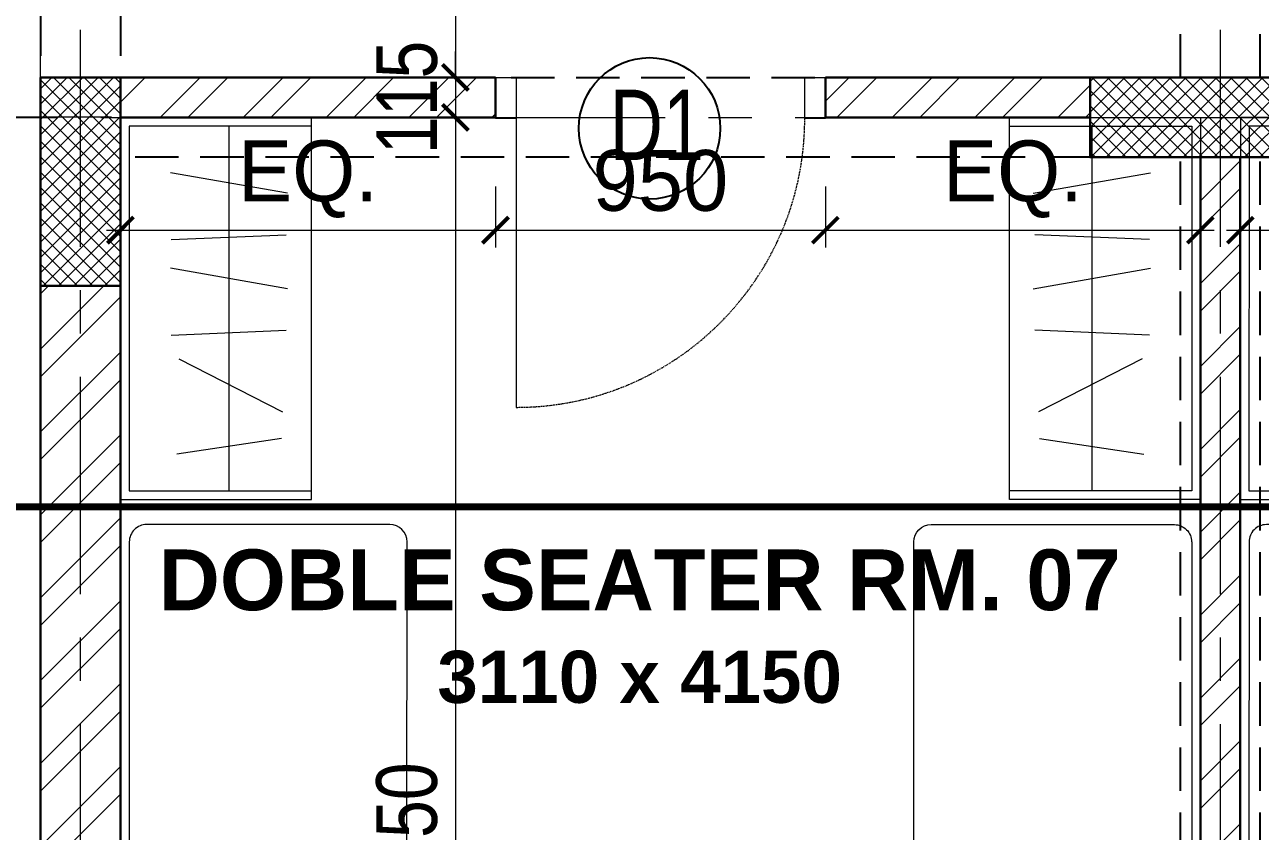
# Model space of a CAD drawing. Header units: millimetres. Extents: x -286480 to 108094, y -227925 to 10018.
# Drawn here: x -82750 to -79192, y -134252 to -131929 of the extents above; entities that cross this region are included whole.
import ezdxf

# ---------------------------------------------------------------- set-up
doc = ezdxf.new("R2010")
doc.units = ezdxf.units.MM
doc.header["$LTSCALE"] = 100
doc.header["$MEASUREMENT"] = 0
doc.header["$PDMODE"] = 67
doc.linetypes.add('CENTER', pattern=[2, 1.25, -0.25, 0.25, -0.25])
doc.linetypes.add('DASHED2', pattern=[0.375, 0.25, -0.125])
doc.layers.get('0').update_dxf_attribs({"lineweight": 25})
for name, color, linetype, lineweight in [('A-ANNO-COLUMN-HATCH', 253, 'Continuous', 9), ('A-ANNO-DOOR', 40, 'Continuous', 18), ('A-ANNO-GRID', 251, 'CENTER', 9), ('A-ANNO-TEXT', 7, 'Continuous', 25), ('A-ANNO-WALL', 1, 'Continuous', 30), ('beam', 3, 'Continuous', 20), ('dim', 7, 'Continuous', 13), ('DW-NO', 7, 'Continuous', 25), ('FURNITURE LAYOUT', 37, 'Continuous', 15), ('RAILING', 11, 'Continuous', 9), ('S-COL', 4, 'Continuous', 30), ('WALL HATCH', 24, 'Continuous', 9)]:
    doc.layers.add(name, color=color, linetype=linetype, lineweight=lineweight)
doc.styles.add('ARIAL', font='arial.ttf', dxfattribs={"width": 0.8})
doc.styles.add('CENTURY-GOTHIC', font='GOTHIC.TTF', dxfattribs={"height": 175})
doc.styles.add('SIZE', font='arial.ttf', dxfattribs={"width": 0.75, "height": 200})
doc.styles.add('Tower', font='arial.ttf', dxfattribs={"height": 250})
doc.dimstyles.new('1.125', dxfattribs={"dimtxt": 175, "dimasz": 75, "dimexe": 50, "dimexo": 50, "dimgap": 50, "dimtad": 1, "dimdec": 0, "dimrnd": 5, "dimzin": 0, "dimdsep": 46, "dimtxsty": 'CENTURY-GOTHIC', "dimblk": 'ARCHTICK', "dimcen": 5, "dimdle": 40, "dimclrd": 256, "dimclre": 8, "dimclrt": 213, "dimadec": 0, "dimazin": 0, "dimtfac": 1, "dimtdec": 0, "dimtofl": 0, "dimtmove": 2, "dimatfit": 2, "dimldrblk": 'OPEN30', "dimfxl": 80, "dimtolj": 1, "dimtzin": 0, "dimlwd": 15, "dimlwe": 9, "dimarcsym": 1})
doc.dimstyles.new('D 75', dxfattribs={"dimtxt": 175, "dimasz": 75, "dimexe": 100, "dimexo": 100, "dimgap": 50, "dimtad": 1, "dimdec": 0, "dimrnd": 5, "dimzin": 0, "dimdsep": 46, "dimtxsty": 'ARIAL', "dimblk": 'ARCHTICK', "dimcen": 0.09, "dimdle": 100, "dimclrd": 256, "dimclrt": 256, "dimadec": 0, "dimazin": 0, "dimtfac": 1, "dimtdec": 0, "dimtix": 1, "dimtofl": 0, "dimtmove": 1, "dimatfit": 3, "dimfxl": 135, "dimtolj": 1, "dimtzin": 0, "dimlwd": 9, "dimlwe": 9, "dimarcsym": 0})

# ---------------------------------------------------------------- blocks, each defined once
blk = doc.blocks.new('A$C0E3E786B-flat-1')
at = {"ltscale": 0.1}
for p, q in [((855.2, 288.7, 0), (240.1, -46.1, 0)), ((1735, -1224.8, 0), (922.8, 268.6, 0)), ((220.2, -113.9, 0), (1032.4, -1607.3, 0)), ((1532.3, -852, 0), (1444.7, -899.7, 0)), ((1500.5, -885, 0), (875.6, -1225.1, 0)), ((1500.5, -885, 0), (1482.4, -924.7, 0)), ((1701.1, -1254, 0), (1500.5, -885, 0)), ((1444.7, -899.7, 0), (752.9, -1093.3, 0)), ((829.6, -1234.5, 0), (1444.7, -899.7, 0)), ((875.6, -1225.1, 0), (918.9, -1231.4, 0)), ((1076.3, -1594.1, 0), (875.6, -1225.1, 0)), ((1701.1, -1254, 0), (1654.4, -1240.9, 0)), ((1076.3, -1594.1, 0), (1701.1, -1254, 0)), ((1100.1, -1627.4, 0), (1715.1, -1292.6, 0)), ((1076.3, -1594.1, 0), (1090.9, -1547.7, 0))]:
    blk.add_line(p, q, dxfattribs=at)
for centre, start_param, end_param in [((879, 244.7, 0), 1.628397, 3.199193), ((264, -90, 0), 3.199193, 4.76999), ((1691.3, -1248.7, 0), 0.057601, 1.628397), ((1076.2, -1583.5, 0), 4.76999, 6.340786)]:
    blk.add_ellipse(centre, major_axis=(21.3, -45.2), ratio=0.996988, start_param=start_param, end_param=end_param, dxfattribs=at)
blk = doc.blocks.new('_ArchTick')
at = {"const_width": 0.15}
blk.add_lwpolyline([(-0.5, -0.5), (0.5, 0.5)], dxfattribs=at)
blk = doc.blocks.new('*D827')
at = {"layer": 'Defpoints', "color": 0, "ltscale": 0.1, "transparency": 16777216}
for p in [(-82474.1, -132344.9, -18.9), (-81394.1, -132344.9, -15.5), (-81394.1, -132520.5)]:
    blk.add_point(p, dxfattribs=at)
at = {"layer": 'dim', "color": 8, "lineweight": 9, "ltscale": 0.1, "transparency": 16777216}
for p, q in [((-82474.1, -132394.9), (-82474.1, -132570.5)), ((-81394.1, -132394.9), (-81394.1, -132570.5))]:
    blk.add_line(p, q, dxfattribs=at)
at = {"layer": 'dim', "lineweight": 15, "ltscale": 0.1, "transparency": 16777216}
blk.add_line((-82514.1, -132520.5), (-81354.1, -132520.5), dxfattribs=at)
at = {"layer": 'dim', "lineweight": 15, "ltscale": 0.1, "transparency": 16777216, "xscale": 75, "yscale": 75, "zscale": 75, "rotation": 180}
blk.add_blockref('_ArchTick', (-82474.1, -132520.5), dxfattribs=at)
at = {"layer": 'dim', "lineweight": 15, "ltscale": 0.1, "transparency": 16777216, "xscale": 75, "yscale": 75, "zscale": 75}
blk.add_blockref('_ArchTick', (-81394.1, -132520.5), dxfattribs=at)
at = {"layer": 'dim', "color": 213, "ltscale": 0.1, "transparency": 16777216, "insert": (-81934.1, -132373.9), "char_height": 175, "attachment_point": 5, "style": 'CENTURY-GOTHIC'}
blk.add_mtext('\\A1;EQ.', dxfattribs=at)
blk = doc.blocks.new('_Open30')
at = {"color": 0, "linetype": 'ByBlock', "lineweight": -2}
for p, q in [((-1, 0.268), (0, 0)), ((0, 0), (-1, -0.268)), ((0, 0), (-1, 0))]:
    blk.add_line(p, q, dxfattribs=at)
blk = doc.blocks.new('*D828')
at = {"layer": 'Defpoints', "color": 0, "ltscale": 0.1, "transparency": 16777216}
for p in [(-81394.1, -132344.9, -15.5), (-80444.1, -132344.9, -15.8), (-80444.1, -132520.5)]:
    blk.add_point(p, dxfattribs=at)
at = {"layer": 'dim', "color": 8, "lineweight": 9, "ltscale": 0.1, "transparency": 16777216}
for p, q in [((-81394.1, -132394.9), (-81394.1, -132570.5)), ((-80444.1, -132394.9), (-80444.1, -132570.5))]:
    blk.add_line(p, q, dxfattribs=at)
at = {"layer": 'dim', "lineweight": 15, "ltscale": 0.1, "transparency": 16777216}
blk.add_line((-81434.1, -132520.5), (-80404.1, -132520.5), dxfattribs=at)
at = {"layer": 'dim', "lineweight": 15, "ltscale": 0.1, "transparency": 16777216, "xscale": 75, "yscale": 75, "zscale": 75, "rotation": 180}
blk.add_blockref('_ArchTick', (-81394.1, -132520.5), dxfattribs=at)
at = {"layer": 'dim', "lineweight": 15, "ltscale": 0.1, "transparency": 16777216, "xscale": 75, "yscale": 75, "zscale": 75}
blk.add_blockref('_ArchTick', (-80444.1, -132520.5), dxfattribs=at)
at = {"layer": 'dim', "color": 213, "ltscale": 0.1, "transparency": 16777216, "insert": (-80919.1, -132378.6), "char_height": 175, "attachment_point": 5, "style": 'CENTURY-GOTHIC'}
blk.add_mtext('\\A1;950', dxfattribs=at)
blk = doc.blocks.new('*D829')
at = {"layer": 'Defpoints', "color": 0, "ltscale": 0.1, "transparency": 16777216}
for p in [(-80444.1, -132344.9, -15.8), (-79364.1, -132344.9, -18.6), (-79364.1, -132520.5)]:
    blk.add_point(p, dxfattribs=at)
at = {"layer": 'dim', "color": 8, "lineweight": 9, "ltscale": 0.1, "transparency": 16777216}
for p, q in [((-80444.1, -132394.9), (-80444.1, -132570.5)), ((-79364.1, -132394.9), (-79364.1, -132570.5))]:
    blk.add_line(p, q, dxfattribs=at)
at = {"layer": 'dim', "lineweight": 15, "ltscale": 0.1, "transparency": 16777216}
blk.add_line((-80484.1, -132520.5), (-79324.1, -132520.5), dxfattribs=at)
at = {"layer": 'dim', "lineweight": 15, "ltscale": 0.1, "transparency": 16777216, "xscale": 75, "yscale": 75, "zscale": 75, "rotation": 180}
blk.add_blockref('_ArchTick', (-80444.1, -132520.5), dxfattribs=at)
at = {"layer": 'dim', "lineweight": 15, "ltscale": 0.1, "transparency": 16777216, "xscale": 75, "yscale": 75, "zscale": 75}
blk.add_blockref('_ArchTick', (-79364.1, -132520.5), dxfattribs=at)
at = {"layer": 'dim', "color": 213, "ltscale": 0.1, "transparency": 16777216, "insert": (-79904.1, -132373.9), "char_height": 175, "attachment_point": 5, "style": 'CENTURY-GOTHIC'}
blk.add_mtext('\\A1;EQ.', dxfattribs=at)
blk = doc.blocks.new('*D830')
at = {"layer": 'Defpoints', "color": 0, "ltscale": 0.1, "transparency": 16777216}
for p in [(-78169.1, -132344.9, -10.6), (-79249.1, -132459.9, -18.6), (-78169.1, -132520.5)]:
    blk.add_point(p, dxfattribs=at)
at = {"layer": 'dim', "color": 8, "lineweight": 9, "ltscale": 0.1, "transparency": 16777216}
for p, q in [((-78169.1, -132394.9), (-78169.1, -132570.5)), ((-79249.1, -132509.9), (-79249.1, -132570.5))]:
    blk.add_line(p, q, dxfattribs=at)
at = {"layer": 'dim', "lineweight": 15, "ltscale": 0.1, "transparency": 16777216}
blk.add_line((-79289.1, -132520.5), (-78129.1, -132520.5), dxfattribs=at)
at = {"layer": 'dim', "lineweight": 15, "ltscale": 0.1, "transparency": 16777216, "xscale": 75, "yscale": 75, "zscale": 75, "rotation": 180}
blk.add_blockref('_ArchTick', (-79249.1, -132520.5), dxfattribs=at)
at = {"layer": 'dim', "lineweight": 15, "ltscale": 0.1, "transparency": 16777216, "xscale": 75, "yscale": 75, "zscale": 75}
blk.add_blockref('_ArchTick', (-78169.1, -132520.5), dxfattribs=at)
at = {"layer": 'dim', "color": 213, "ltscale": 0.1, "transparency": 16777216, "insert": (-78709.1, -132373.9), "char_height": 175, "attachment_point": 5, "style": 'CENTURY-GOTHIC'}
blk.add_mtext('\\A1;EQ.', dxfattribs=at)
blk = doc.blocks.new('*D859')
at = {"layer": 'Defpoints', "color": 0, "ltscale": 0.1, "transparency": 16777216}
for p in [(-81779.8, -130580.8, -13.5), (-81677.5, -132080.8, -13.5), (-81509.5, -132080.8)]:
    blk.add_point(p, dxfattribs=at)
at = {"layer": 'dim', "lineweight": 9, "ltscale": 0.1, "transparency": 16777216}
blk.add_line((-81509.5, -130480.8), (-81509.5, -132180.8), dxfattribs=at)
at = {"layer": 'dim', "color": 0, "lineweight": 9, "ltscale": 0.1, "transparency": 16777216}
for p, q in [((-81679.8, -130580.8), (-81409.5, -130580.8)), ((-81577.5, -132080.8), (-81409.5, -132080.8))]:
    blk.add_line(p, q, dxfattribs=at)
at = {"layer": 'dim', "lineweight": 9, "ltscale": 0.1, "transparency": 16777216, "xscale": 75, "yscale": 75, "zscale": 75}
for p, rotation in [((-81509.5, -130580.8), 90), ((-81509.5, -132080.8), 270)]:
    blk.add_blockref('_ArchTick', p, dxfattribs=dict(at, rotation=rotation))
at = {"layer": 'dim', "ltscale": 0.1, "transparency": 16777216, "insert": (-81648.9, -131330.8), "char_height": 175, "attachment_point": 5, "rotation": 90, "style": 'ARIAL'}
blk.add_mtext('\\A1;1500', dxfattribs=at)
blk = doc.blocks.new('*D860')
at = {"layer": 'Defpoints', "color": 0, "ltscale": 0.1, "transparency": 16777216}
for p in [(-81677.5, -132080.8, -13.5), (-81735.8, -132195.8, -13.2), (-81509.5, -132195.8)]:
    blk.add_point(p, dxfattribs=at)
at = {"layer": 'dim', "lineweight": 9, "ltscale": 0.1, "transparency": 16777216}
for p, q in [((-81509.5, -132080.8), (-81509.5, -132005.8)), ((-81509.5, -132195.8), (-81509.5, -132270.8))]:
    blk.add_line(p, q, dxfattribs=at)
at = {"layer": 'dim', "color": 0, "lineweight": 9, "ltscale": 0.1, "transparency": 16777216}
for p, q in [((-81577.5, -132080.8), (-81409.5, -132080.8)), ((-81635.8, -132195.8), (-81409.5, -132195.8))]:
    blk.add_line(p, q, dxfattribs=at)
at = {"layer": 'dim', "lineweight": 9, "ltscale": 0.1, "transparency": 16777216, "xscale": 75, "yscale": 75, "zscale": 75}
for p, rotation in [((-81509.5, -132080.8), 270), ((-81509.5, -132195.8), 90)]:
    blk.add_blockref('_ArchTick', p, dxfattribs=dict(at, rotation=rotation))
at = {"layer": 'dim', "ltscale": 0.1, "transparency": 16777216, "insert": (-81648.9, -132138.3), "char_height": 175, "attachment_point": 5, "rotation": 90, "style": 'ARIAL'}
blk.add_mtext('\\A1;115', dxfattribs=at)
blk = doc.blocks.new('*D861')
at = {"layer": 'Defpoints', "color": 0, "ltscale": 0.1, "transparency": 16777216}
for p in [(-81735.8, -132195.8, -13.2), (-81902.9, -136345.8, -33), (-81509.5, -136345.8)]:
    blk.add_point(p, dxfattribs=at)
at = {"layer": 'dim', "lineweight": 9, "ltscale": 0.1, "transparency": 16777216}
blk.add_line((-81509.5, -132095.8), (-81509.5, -136445.8), dxfattribs=at)
at = {"layer": 'dim', "color": 0, "lineweight": 9, "ltscale": 0.1, "transparency": 16777216}
for p, q in [((-81635.8, -132195.8), (-81409.5, -132195.8)), ((-81802.9, -136345.8), (-81409.5, -136345.8))]:
    blk.add_line(p, q, dxfattribs=at)
at = {"layer": 'dim', "lineweight": 9, "ltscale": 0.1, "transparency": 16777216, "xscale": 75, "yscale": 75, "zscale": 75}
for p, rotation in [((-81509.5, -132195.8), 90), ((-81509.5, -136345.8), 270)]:
    blk.add_blockref('_ArchTick', p, dxfattribs=dict(at, rotation=rotation))
at = {"layer": 'dim', "ltscale": 0.1, "transparency": 16777216, "insert": (-81648.9, -134270.8), "char_height": 175, "attachment_point": 5, "rotation": 90, "style": 'ARIAL'}
blk.add_mtext('\\A1;4150', dxfattribs=at)
blk = doc.blocks.new('door-700')
at = {"linetype": 'Continuous'}
for p, q in [((-50, 100), (-50, 800)), ((-800, 100), (-800, 0)), ((0, 100), (0, 0))]:
    blk.add_line(p, q, dxfattribs=at)
at = {"linetype": 'DASHED2', "ltscale": 0.1}
blk.add_arc((-50, 100), 700, 90, 180, dxfattribs=at)
at = {"linetype": 'Continuous'}
for points in [[(-750, 0), (-800, 0), (-800, 100), (-750, 100)], [(0, 0), (-50, 0), (-50, 100), (0, 100)]]:
    blk.add_3dface(points, dxfattribs=at)
blk = doc.blocks.new('cb')
at = {"layer": 'FURNITURE LAYOUT', "ltscale": 0.1, "extrusion": (-0.008908, -0.002858, 0.999956)}
for p, q in [((-25800.7, -129393.6, 17.8), (-25800.7, -130443.6, 14.8)), ((-25632.1, -129587.2, 18.8), (-25969.4, -129527.9, 16)), ((-25967, -129720.4, 15.4), (-25636.4, -129706.4, 18.4)), ((-25632.1, -129862.6, 18), (-25969.4, -129803.2, 15.2)), ((-25967, -129995.7, 14.6), (-25636.4, -129981.8, 17.6)), ((-25945.4, -130063.9, 14.6), (-25647.1, -130217, 16.9)), ((-25649.6, -130293.4, 16.6), (-25950.5, -130338.9, 13.8))]:
    blk.add_line(p, q, dxfattribs=at)
at = {"layer": 'FURNITURE LAYOUT', "ltscale": 0.1, "extrusion": (-0.008908, -0.002858, 0.999956), "elevation": 617.5}
blk.add_lwpolyline([(-26112, -129367.4), (-26112.1, -130467.4), (-25562.1, -130467.4), (-25562, -129367.4)], close=True, dxfattribs=at)
blk.add_lwpolyline([(-25562, -129392.4), (-26087, -129392.4), (-26087.1, -130442.4), (-25562.1, -130442.4)], dxfattribs=at)

msp = doc.modelspace()

# ---------------------------------------------------------------- hatches: boundary and pattern name
at = {"layer": 'A-ANNO-COLUMN-HATCH', "lineweight": 9, "ltscale": 0.1}
h = msp.add_hatch(dxfattribs=at)
h.set_pattern_fill('ANSI37', color=256, scale=250)
h.set_pattern_definition([(45, (-189486.547, -163986.948), (-22.097087, 22.097087), []), (135, (-189486.547, -163986.948), (-22.097087, -22.097087), [])])
h.paths.add_polyline_path([(-82704.1, -132080.8), (-82474.1, -132080.8), (-82474.1, -132680.8), (-82704.1, -132680.8)])
h = msp.add_hatch(dxfattribs=at)
h.set_pattern_fill('ANSI37', color=256, scale=250)
h.set_pattern_definition([(45, (-189429.047, -163836.948), (-22.097087, 22.097087), []), (135, (-189429.047, -163836.948), (-22.097087, -22.097087), [])])
h.paths.add_polyline_path([(-78931.6, -132080.8), (-79681.6, -132080.8), (-79681.6, -132310.8), (-78931.6, -132310.8)])
at = {"layer": 'WALL HATCH', "ltscale": 0.1}
h = msp.add_hatch(dxfattribs=at)
h.set_pattern_fill('ANSI32', color=256, scale=450, style=0)
h.set_pattern_definition([(45, (-74153.02, -28530.23), (-119.32427, 119.32427), []), (45, (-74073.47, -28530.23), (-119.32427, 119.32427), [])])
h.paths.add_polyline_path([(-81394.1, -132080.8), (-81394.1, -132195.8), (-82474.1, -132195.9), (-82474.1, -132080.9)])
h = msp.add_hatch(dxfattribs=at)
h.set_pattern_fill('ANSI32', color=256, scale=450, style=0)
h.set_pattern_definition([(45, (-72523.02, -28530.16), (-119.32427, 119.32427), []), (45, (-72443.47, -28530.16), (-119.32427, 119.32427), [])])
h.paths.add_polyline_path([(-80444.1, -132195.8), (-80444.1, -132080.8), (-79681.6, -132080.8), (-79681.6, -132195.8)])
h = msp.add_hatch(dxfattribs=at)
h.set_pattern_fill('ANSI32', color=256, scale=450, style=0)
h.set_pattern_definition([(45, (-169512.16, 128468.05), (-119.32427, 119.32427), []), (45, (-169432.6, 128468.05), (-119.32427, 119.32427), [])])
h.paths.add_polyline_path([(-79249.1, -135295.8), (-79364.1, -135295.8), (-79364.1, -132310.6), (-79249.1, -132310.6)])
h = msp.add_hatch(dxfattribs=at)
h.set_pattern_fill('ANSI32', color=256, scale=450, style=0)
h.set_pattern_definition([(45, (-52755.58, -33945.17), (-119.32427, 119.32427), []), (45, (-52676.03, -33945.17), (-119.32427, 119.32427), [])])
h.paths.add_polyline_path([(-82474.1, -132680.8), (-82704.1, -132680.8), (-82704.1, -135970.8), (-82474.1, -135970.8)])

# ---------------------------------------------------------------- linework, layer by layer
at = {"color": 12, "ltscale": 0.5, "true_color": 0xe00000, "const_width": 20, "elevation": -0.1}
msp.add_lwpolyline([(-83524, -133594.7), (-83524, -133317.1), (-65900.6, -133317.1), (-65900.6, -136030), (-58770.6, -136030), (-58770.6, -136377.6)], dxfattribs=at)
at = {"layer": 'A-ANNO-GRID', "color": 54, "ltscale": 5}
for p, q in [((-82589.1, -140568.3, -0.7), (-82589.1, -124317.9, -0.7)), ((-79306.6, -140568.3, -19.6), (-79306.6, -124317.9, -19.6))]:
    msp.add_line(p, q, dxfattribs=at)
at = {"layer": 'A-ANNO-GRID', "color": 252, "ltscale": 5}
msp.add_line((-82499.5, -132195.1, 12.8), (-115944.5, -132195.1, 12.8), dxfattribs=at)
at = {"layer": 'A-ANNO-GRID', "ltscale": 5}
msp.add_line((-83530.6, -132195.8, 7.7), (-79739.1, -132195.8, 7.7), dxfattribs=at)
at = {"layer": 'A-ANNO-GRID', "color": 6, "ltscale": 5}
msp.add_line((-83530.6, -132195.8, 12.8), (-57703.4, -132195.8, 12.8), dxfattribs=at)
at = {"layer": 'A-ANNO-WALL', "ltscale": 0.1}
msp.add_line((-82704.1, -132080.8, 12.8), (-82704.1, -136570.8, 12.8), dxfattribs=at)
at = {"layer": 'A-ANNO-WALL', "ltscale": 0.1, "extrusion": (5.90536e-11, 0.002858, 0.999996)}
for p, q in [((-82531.6, -132080.8, 12.8), (-81394.1, -132080.8, 10.7)), ((-81394.1, -132080.8, 10.7), (-81394.1, -132195.8, 11)), ((-80444.1, -132080.8, 10.4), (-79681.6, -132080.8, -19.6)), ((-80444.1, -132080.8, 10.4), (-80444.1, -132195.8, 10.7)), ((-82474.1, -136340.8, 25), (-82474.1, -132195.8, 13.2)), ((-82474.1, -132195.8, 13.2), (-81394.1, -132195.8, 11)), ((-80444.1, -132195.8, 10.7), (-79681.6, -132195.8, -19.2)), ((-79364.1, -135295.8, 22), (-79364.1, -132310.8, 13.5))]:
    msp.add_line(p, q, dxfattribs=at)
at = {"layer": 'A-ANNO-WALL', "ltscale": 0.1, "extrusion": (-5.90536e-11, 0.002858, 0.999996)}
msp.add_line((-79249.1, -135295.8, 22), (-79249.1, -132310.8, 13.5), dxfattribs=at)
at = {"layer": 'beam', "linetype": 'DASHED2', "lineweight": -2, "ltscale": 5}
for p, q in [((-82704.1, -130580.9, 7.4), (-82704.1, -132080.8, 13.4)), ((-82474.1, -130580.9, 7.4), (-82474.1, -132080.8, 24.3)), ((-82704.1, -132680.8, 22.9), (-82704.1, -135970.8, 12.3))]:
    msp.add_line(p, q, dxfattribs=at)
at = {"layer": 'beam', "linetype": 'DASHED2', "lineweight": -2, "ltscale": 5, "extrusion": (5.90536e-11, 0.002858, 0.999996)}
for p, q in [((-82474.1, -132080.9, 12.8), (-79681.6, -132080.9, 12.8)), ((-82474.1, -135970.8, 12.3), (-82474.1, -132680.8, 22.9))]:
    msp.add_line(p, q, dxfattribs=at)
at = {"layer": 'beam', "linetype": 'DASHED2', "lineweight": -2, "ltscale": 5}
for points, elevation in [([(-79421.6, -132080.9), (-79421.6, -130580.9)], 12.8), ([(-79191.6, -132080.9), (-79191.6, -130580.9)], 12.8), ([(-79681.6, -132310.9), (-82474.1, -132310.9)], 7.7), ([(-79421.6, -135822.6), (-79421.6, -132310.9)], 19.6), ([(-79191.6, -135822.6), (-79191.6, -132310.9)], 19.6)]:
    msp.add_lwpolyline(points, dxfattribs=dict(at, elevation=elevation))
at = {"layer": 'DW-NO', "color": 51}
msp.add_circle((-80950.4, -132227.5, 666.2), 203.6, dxfattribs=at)
at = {"layer": 'RAILING', "ltscale": 0.5}
msp.add_line((-82704.1, -132080.8, 13.4), (-82704.1, -130580.9, 7.4), dxfattribs=at)
at = {"layer": 'S-COL', "ltscale": 0.1}
for points, elevation in [([(-82474.1, -132080.8), (-82474.1, -132680.8), (-82704.1, -132680.8), (-82704.1, -132080.8)], 12.8), ([(-78931.6, -132080.8), (-79681.6, -132080.8), (-79681.6, -132310.8), (-78931.6, -132310.8)], -19.6)]:
    msp.add_lwpolyline(points, close=True, dxfattribs=dict(at, elevation=elevation))

# ---------------------------------------------------------------- block references
at = {"layer": 'A-ANNO-DOOR', "extrusion": (5.90536e-11, 0.002858, 0.999996), "xscale": 1.187500030388742, "yscale": 1.187500030388742, "zscale": 1.187500030388742, "rotation": 180}
msp.add_blockref('door-700', (-81394.1, -132080.3, -367.1), dxfattribs=at)
at = {"layer": 'FURNITURE LAYOUT'}
for p in [(-56360.8, -2827.2, -47), (-53135.9, -2827.2, -1.2)]:
    msp.add_blockref('cb', p, dxfattribs=at)
at = {"layer": 'FURNITURE LAYOUT', "xscale": -1}
msp.add_blockref('cb', (-105477.3, -2827.2, -0.9), dxfattribs=at)
at = {"layer": 'FURNITURE LAYOUT', "ltscale": 0.1, "extrusion": (5.3212e-11, 0.002858, 0.999996), "zscale": -1, "rotation": 331.4407747082077}
msp.add_blockref('A$C0E3E786B-flat-1', (-82587.6, -133212.5, -364.7), dxfattribs=at)
at = {"layer": 'FURNITURE LAYOUT', "ltscale": 0.1, "extrusion": (-0.000249617, -0.002858, -0.999996), "rotation": 331.4472031888076}
msp.add_blockref('A$C0E3E786B-flat-1', (79250.2, -133212.7, 384.9), dxfattribs=at)
at = {"layer": 'FURNITURE LAYOUT', "ltscale": 0.1, "extrusion": (0.000249617, -0.002858, -0.999996), "xscale": -1, "rotation": 28.55279681133499}
msp.add_blockref('A$C0E3E786B-flat-1', (79363, -133212.8, 345.3), dxfattribs=at)

# ---------------------------------------------------------------- texts
at = {"layer": 'A-ANNO-TEXT', "insert": (-80978.9, -133662.1, 24.4), "char_height": 150, "width": 2908.602, "attachment_point": 5, "style": 'Tower'}
msp.add_mtext('{\\fArial|b1|i0|c0|p34;\\H1.1667x;DOBLE SEATER RM. 07\\P\\H0.85714x;3110 x 4150}', dxfattribs=at)
at = {"layer": 'DW-NO', "color": 51, "style": 'SIZE', "width": 0.75}
msp.add_text('D1', height=202.67, dxfattribs=at).set_placement((-81065.1, -132318.7, 666.2))

# ---------------------------------------------------------------- dimensions: what is measured, and where the dimension line sits
at = {"layer": 'dim', "ltscale": 0.1}
for base, p1, p2, angle, dimstyle, picture, middle in [((-81509.5, -132080.8, 26.3), (-81779.8, -130580.8, 12.8), (-81677.5, -132080.8, 12.8), 90, 'D 75', '*D859', (-81648.9, -131330.8, 26.3)), ((-81509.5, -132195.8, 26.3), (-81677.5, -132080.8, 12.8), (-81735.8, -132195.8, 13.2), 90, 'D 75', '*D860', (-81648.9, -132138.3, 26.3)), ((-81509.5, -136345.8, 26.3), (-81735.8, -132195.8, 13.2), (-81902.9, -136345.8, -6.7), 90, 'D 75', '*D861', (-81648.9, -134270.8, 26.3)), ((-80444.1, -132520.5, 26.3), (-81394.1, -132344.9, 10.8), (-80444.1, -132344.9, 10.5), 180, '1.125', '*D828', (-80919.1, -132378.6, 26.3))]:
    dim = msp.add_linear_dim(base=base, p1=p1, p2=p2, angle=angle, dimstyle=dimstyle, dxfattribs=at)
    dim.commit()
    dim.dimension.update_dxf_attribs({"geometry": picture, "text_midpoint": middle})
dim = msp.add_aligned_dim(p1=(-82474.1, -132344.9, 7.4), p2=(-81394.1, -132344.9, 10.8), distance=-175.6, text='EQ.', dimstyle='1.125', dxfattribs=at)
dim.commit()
dim.dimension.update_dxf_attribs({"geometry": '*D827', "text_midpoint": (-81934.1, -132373.9, 26.3)})
for base, p1, p2, picture, middle in [((-79364.1, -132520.5, 26.3), (-80444.1, -132344.9, 10.5), (-79364.1, -132344.9, 7.7), '*D829', (-79904.1, -132373.9, 26.3)), ((-78169.1, -132520.5, 26.3), (-79249.1, -132459.9, 7.7), (-78169.1, -132344.9, 15.7), '*D830', (-78709.1, -132373.9, 26.3))]:
    dim = msp.add_linear_dim(base=base, p1=p1, p2=p2, angle=180, text='EQ.', dimstyle='1.125', dxfattribs=at)
    dim.commit()
    dim.dimension.update_dxf_attribs({"geometry": picture, "text_midpoint": middle})

doc.saveas('drawing.dxf')
